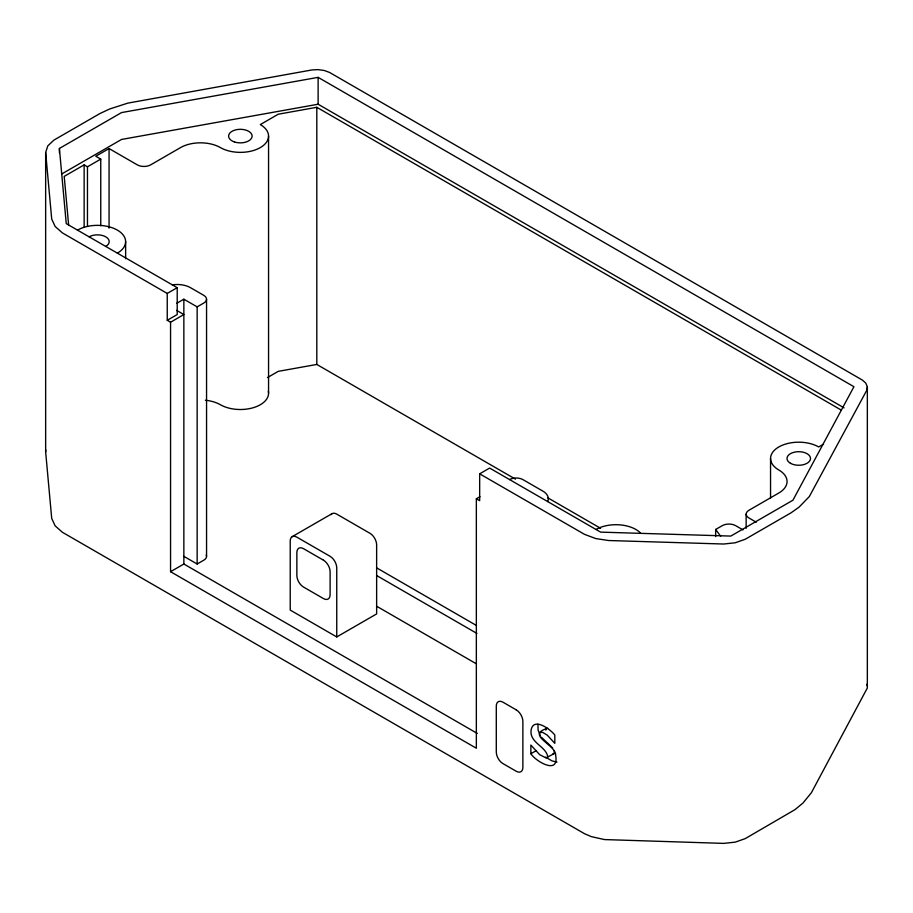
<?xml version="1.0" encoding="UTF-8"?>
<svg xmlns="http://www.w3.org/2000/svg" width="913" height="913" viewBox="0 0 913 913"><rect width="100%" height="100%" fill="white"/><g stroke="black" fill="none" stroke-linecap="round" stroke-linejoin="round"><path stroke-width="1.37" d="M867.35 386.781L867.339 687.98L811.349 792.781L802.938 803.063L794.983 809.637L745.27 838.602L735.25 842.14L723.701 843.384L604.52 839.572L591.373 836.639L584.525 833.717L62.392 532.268L55.145 525.842L51.71 518.424L45.65 451.912L45.65 152.551L47.796 145.886L53.924 140.1L99.745 113.646L109.469 109.058L127.82 103.123L311.926 69.947L318.009 69.616L324.469 70.541L329.593 72.469L862.42 380.093L865.752 383.049L867.35 386.781L866.779 390.285L809.306 496.581L799.023 507.183L791.092 512.786L745.27 539.241L735.25 542.779L723.701 544.022L608.492 540.519L595.653 538.533L584.525 534.356L479.667 473.824L479.667 500.689L476.346 498.772L476.346 748.238L170.56 571.698L170.56 322.221L183.855 314.551L176.608 310.363M45.65 451.912L45.787 449.858M537.94 724.18L538.099 730.195L540.222 735.456M545.814 730.058L546.351 728.642L547.64 728.22M546.351 728.642C526.185 735.616 556.279 744.7 555.663 755.382C559.304 775.365 535.748 761.396 530.864 753.739L530.864 745.065L539.651 754.652L545.974 757.904L554.031 753.716L554.362 750.691M547.378 757.55L547.811 756.934C546.248 746.32 529.597 742.988 531.058 730.32C533.181 716.705 550.14 728.985 554.807 735.011L554.807 743.342L547.241 735.136L542.733 732.409L539.709 732.488M59.402 152.699L59.402 148.454L121.532 112.584L318.123 77.354L853.94 386.713L792.929 500.21L730.799 536.079L600.606 532.131L489.642 468.061L479.667 473.824M61.833 173.915L121.532 139.449L318.123 104.23L844.069 407.871M841.204 410.063L316.811 107.3L278.248 114.216L260.308 124.579A28.2 16.286 0 0 1 260.308 147.598A28.2 16.286 0 0 1 220.421 147.598A28.2 16.286 0 0 0 180.534 147.598L150.622 164.876A9.404 5.432 0 0 1 137.327 164.876L109.069 148.557L95.774 156.237L100.761 159.113L100.761 225.773M100.761 159.113L87.465 166.794L84.144 164.876L64.207 176.38L68.635 224.997M167.239 293.438L177.213 287.686L177.213 314.551L167.239 320.303L167.239 293.438L62.392 232.906L55.145 226.481L51.71 219.063L45.65 152.551M176.608 303.39L183.855 299.202L197.151 306.871L203.804 303.036A9.404 5.432 0 0 0 203.804 295.356L190.509 287.686A18.796 10.853 0 0 0 172.34 284.879M267.486 377.571L278.248 371.351L316.811 364.447L515.457 479.142M170.56 571.698L183.855 564.017L477.316 733.447M183.855 556.348L197.151 564.017L203.804 560.183A9.404 5.432 0 0 0 206.235 554.933M292.16 536.684L332.047 513.654M476.346 498.772L479.976 496.672M336.749 636.943L336.749 567.852A9.404 5.432 60 0 0 330.107 556.337L296.862 537.152A9.404 5.432 60 0 0 290.22 540.987L290.22 610.078L336.749 636.943L376.635 613.913L376.635 544.833A9.404 5.432 60 0 0 369.982 533.318L336.749 514.122A9.404 5.432 60 0 0 330.997 514.635M823.48 444.197L818.699 446.959A28.2 16.286 0 0 0 778.812 446.959A28.2 16.286 0 0 0 778.812 469.99A28.2 16.286 0 0 1 778.812 493.009L748.9 510.287A9.404 5.432 0 0 0 748.9 517.956L756.261 522.213M715.655 536.582L715.655 529.472L722.309 525.637A9.404 5.432 0 0 1 735.604 525.637L742.977 529.894M530.864 753.739L536.41 750.543M552.627 754.07L554.031 753.716M556.987 762.104L551.988 760.871L545.586 757.174M547.538 497.665L600.594 528.296M177.213 287.686L66.25 223.628L59.402 148.454M167.239 320.303L170.56 322.221M376.921 568.023L476.483 625.508M376.943 575.715L476.917 633.428M376.875 606.369L476.438 663.854M552.639 747.964L541.409 737.213M715.655 529.472L720.642 536.193M866.814 684.236L867.35 686.142M770.549 458.474L770.549 498.247M746.138 514.122L746.138 528.33M318.123 77.354L318.123 104.23M316.811 107.3L316.811 364.447M268.559 136.083L268.559 393.229M206.555 299.202L206.555 556.348M197.151 306.871L197.151 564.017M183.855 299.202L183.855 564.017M125.64 241.625L125.64 258.676M109.069 148.557L109.069 228.124M87.465 166.794L87.465 226.367M84.144 164.876L84.144 227.28M547.686 501.579A18.808 10.853 0 0 0 542.824 491.091L522.875 479.576A9.404 5.432 0 0 0 509.591 479.576M89.132 236.832A11.755 6.779 0 0 1 105.748 236.832A11.755 6.779 0 0 1 105.748 246.43M205.368 400.225A28.2 16.286 0 0 1 220.421 404.744A28.2 16.286 0 0 0 252.833 407.837A28.2 16.286 0 0 0 268.319 391.106M596.006 529.472A28.2 16.286 0 0 1 640.367 532.85M77.491 230.122A28.2 16.286 0 0 1 117.378 230.122A28.2 16.286 0 0 1 117.378 253.141M323.453 560.183L303.515 548.667A9.404 5.432 60 0 0 296.862 552.502L296.862 575.532A9.404 5.432 60 0 0 303.515 587.048L323.453 598.563A9.404 5.432 60 0 0 330.107 594.717L330.107 571.698A9.404 5.432 60 0 0 323.453 560.183M516.233 709.858L502.937 702.177A9.404 5.432 60 0 0 496.295 706.023L496.295 752.072A9.404 5.432 60 0 0 502.937 763.588L516.233 771.268A9.404 5.432 60 0 0 522.875 767.422L522.875 721.373A9.404 5.432 60 0 0 516.233 709.858M234.481 141.96A11.755 6.779 0 0 0 252.114 136.083A11.755 6.779 0 0 0 234.481 130.217A11.755 6.779 0 0 0 234.481 141.96M790.441 463.268A11.755 6.779 0 0 0 810.105 460.232A11.755 6.779 0 0 0 795.714 451.924A11.755 6.779 0 0 0 790.441 463.268"/></g></svg>
